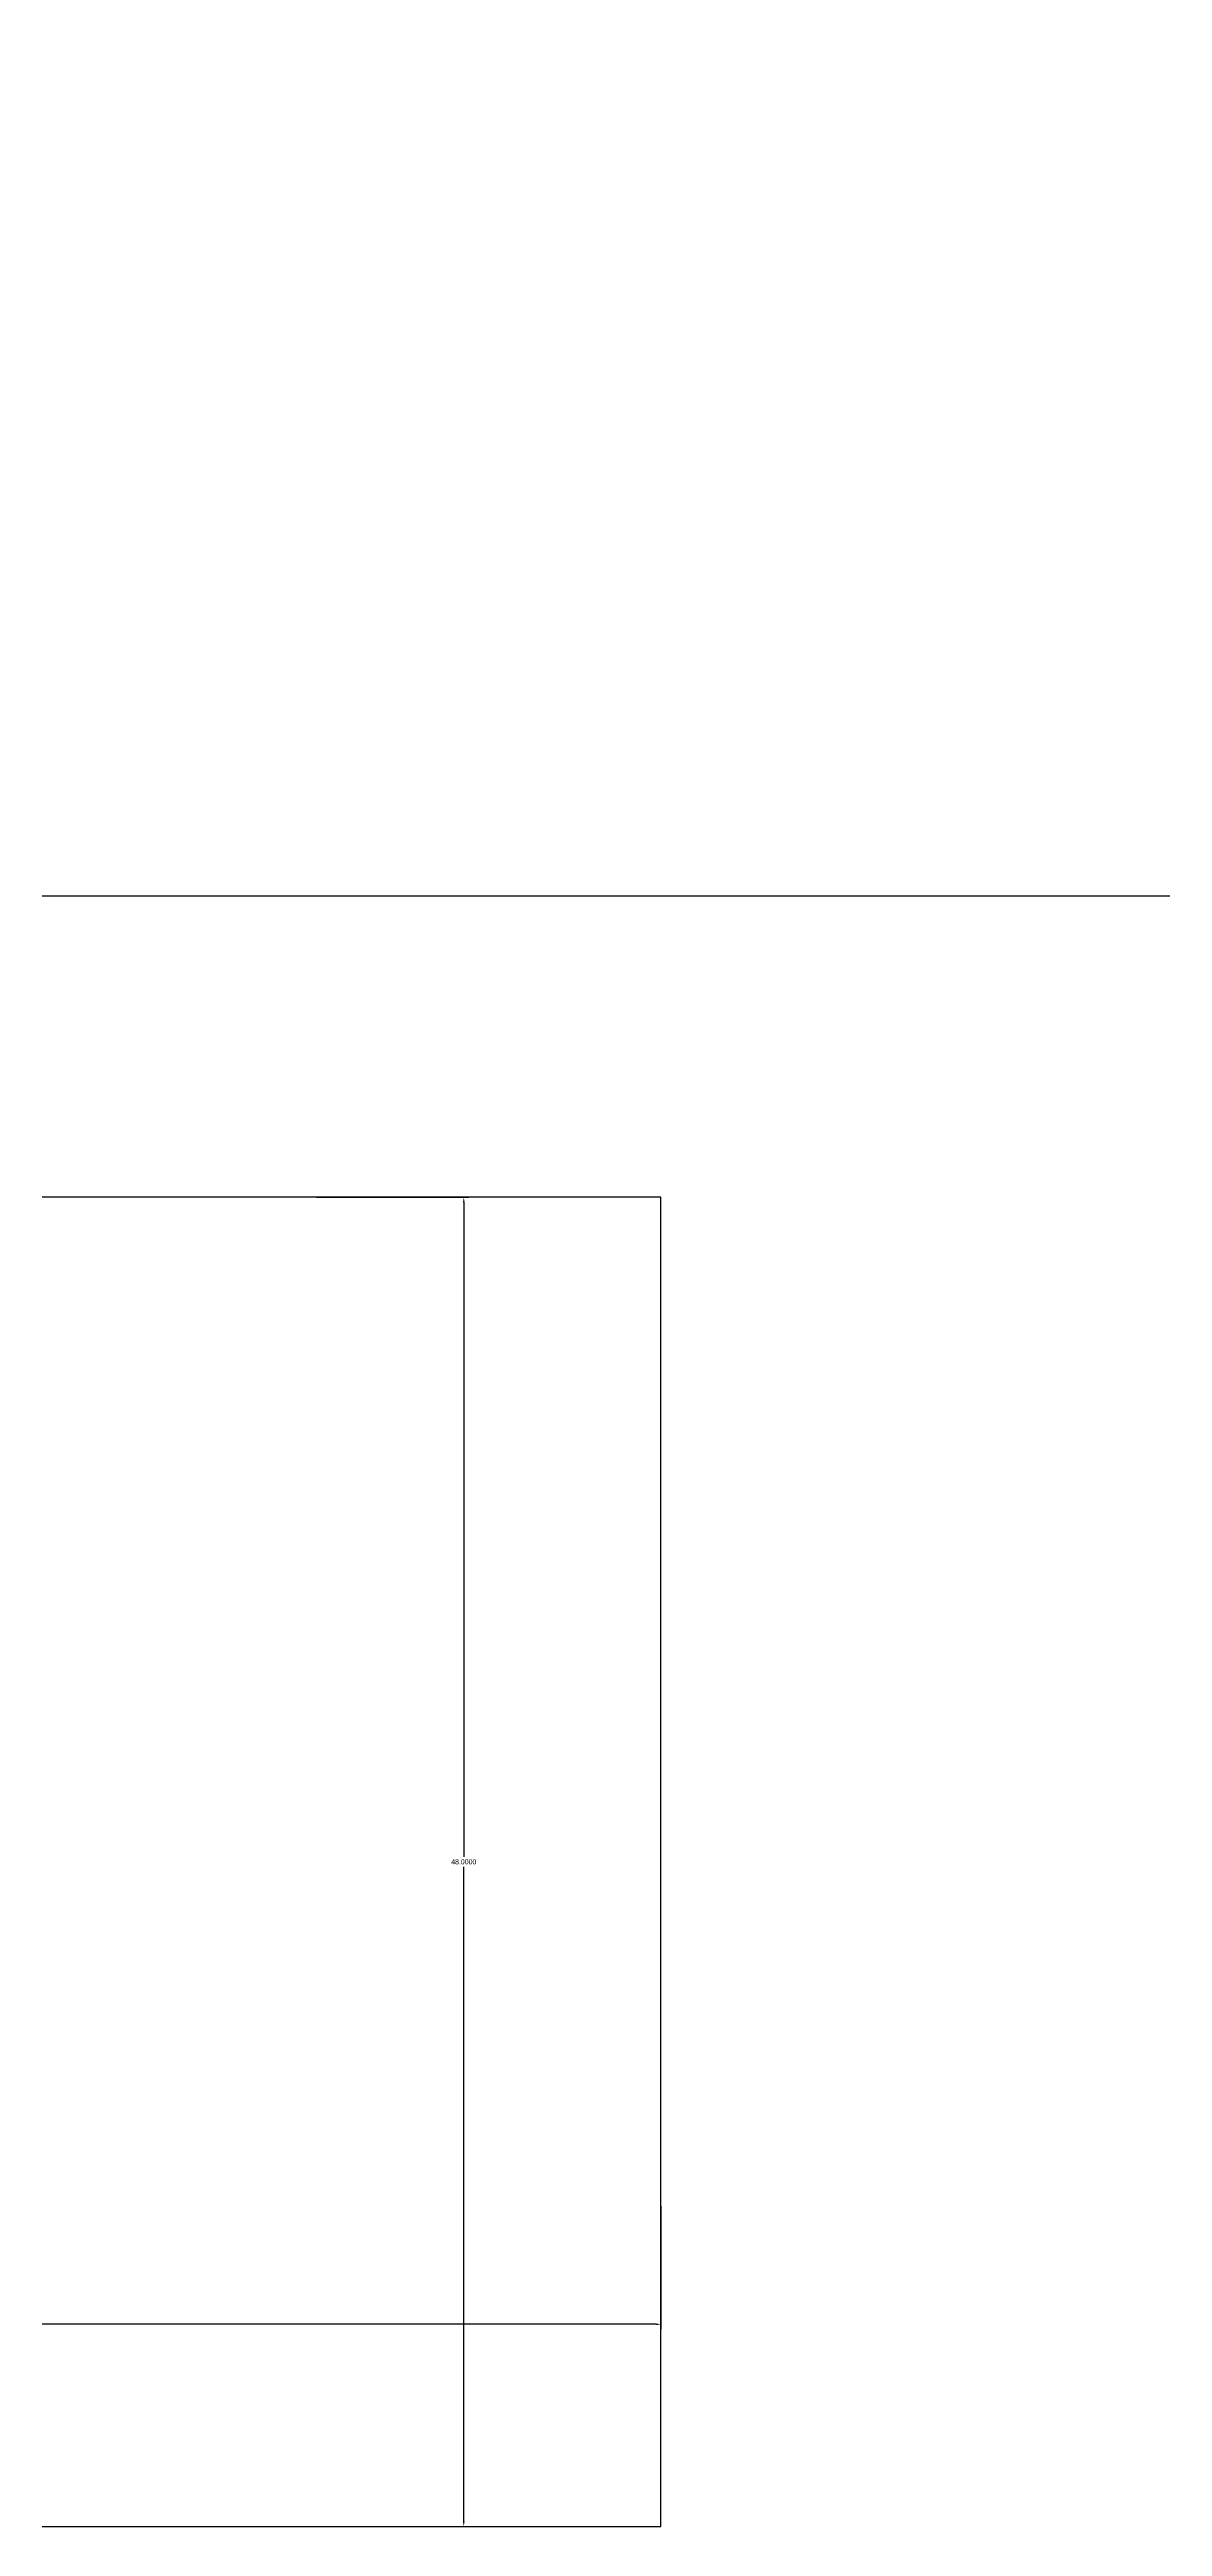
# Model space of a CAD drawing. Header units: inches. Extents: x 1 to 3312, y -950 to 1520.
# Drawn here: x 365.4 to 405.5, y 745.1 to 834.5 of the extents above; entities that cross this region are included whole.
import ezdxf

# ---------------------------------------------------------------- set-up
doc = ezdxf.new("R2010")
doc.units = ezdxf.units.IN
doc.header["$MEASUREMENT"] = 0
doc.layers.add('2 Project Detail', color=7, linetype='Continuous')
doc.styles.get("Standard").update_dxf_attribs({"font": 'arial.ttf'})
doc.dimstyles.get("Standard").update_dxf_attribs({"dimtxt": 0.18, "dimasz": 0.18, "dimexe": 0.18, "dimexo": 0.0625, "dimgap": 0.09, "dimtad": 0, "dimtih": 1, "dimtoh": 1, "dimdec": 4, "dimzin": 0, "dimdsep": 46, "dimtxsty": 'Standard', "dimcen": 0.09, "dimadec": 0, "dimazin": 0, "dimtfac": 1, "dimtdec": 4, "dimtofl": 0, "dimtmove": 0, "dimatfit": 3, "dimfxl": 1, "dimtolj": 1, "dimtzin": 0, "dimarcsym": 0})

# ---------------------------------------------------------------- blocks, each defined once
blk = doc.blocks.new('*D61')
at = {"layer": '2 Project Detail', "color": 0, "lineweight": -2, "ltscale": 0.5, "transparency": 16777216}
for p, q in [((374.993, 793.052), (380.488, 793.052)), ((380.308, 792.872), (380.308, 769.234)), ((380.308, 745.232), (380.308, 768.87)), ((374.993, 745.052), (380.488, 745.052))]:
    blk.add_line(p, q, dxfattribs=at)
at = {"layer": '2 Project Detail', "color": 0, "ltscale": 0.5, "transparency": 16777216}
for points in [[(380.278, 792.872), (380.338, 792.872), (380.308, 793.052)], [(380.278, 745.232), (380.338, 745.232), (380.308, 745.052)]]:
    blk.add_solid(points, dxfattribs=at)
at = {"layer": 'Defpoints', "color": 0, "ltscale": 0.5, "transparency": 16777216}
for p in [(374.931, 793.052), (374.931, 745.052), (380.308, 745.052)]:
    blk.add_point(p, dxfattribs=at)
at = {"layer": '2 Project Detail', "color": 0, "ltscale": 0.5, "transparency": 16777216, "insert": (380.308, 769.052), "char_height": 0.18, "attachment_point": 5}
blk.add_mtext('\\A1;48.0000', dxfattribs=at)
blk = doc.blocks.new('*D62')
at = {"layer": '2 Project Detail', "color": 0, "lineweight": -2, "ltscale": 0.5, "transparency": 16777216}
for p, q in [((291.425, 756.622), (291.425, 752.173)), ((387.425, 756.622), (387.425, 752.173)), ((291.605, 752.353), (338.892, 752.353)), ((387.245, 752.353), (339.958, 752.353))]:
    blk.add_line(p, q, dxfattribs=at)
at = {"layer": '2 Project Detail', "color": 0, "ltscale": 0.5, "transparency": 16777216}
for points in [[(291.605, 752.383), (291.605, 752.323), (291.425, 752.353)], [(387.245, 752.383), (387.245, 752.323), (387.425, 752.353)]]:
    blk.add_solid(points, dxfattribs=at)
at = {"layer": 'Defpoints', "color": 0, "ltscale": 0.5, "transparency": 16777216}
for p in [(291.425, 756.685), (387.425, 756.685), (387.425, 752.353)]:
    blk.add_point(p, dxfattribs=at)
at = {"layer": '2 Project Detail', "color": 0, "ltscale": 0.5, "transparency": 16777216, "insert": (339.425, 752.353), "char_height": 0.18, "attachment_point": 5}
blk.add_mtext('\\A1;96.0000', dxfattribs=at)

msp = doc.modelspace()

# ---------------------------------------------------------------- linework, layer by layer
at = {"layer": '2 Project Detail'}
for points in [[(411.42478, 923.94119), (291.42478, 923.94119), (291.42478, 803.94119), (411.42478, 803.94119)], [(387.42478, 745.05201), (387.42478, 793.05201), (291.42478, 793.05201), (291.42478, 745.05201)]]:
    msp.add_lwpolyline(points, close=True, dxfattribs=at)

# ---------------------------------------------------------------- dimensions: what is measured, and where the dimension line sits
at = {"layer": '2 Project Detail', "color": 251, "ltscale": 0.5, "true_color": 0x636466}
for base, p1, p2, angle, picture, middle in [((380.30755, 745.05201), (374.9307, 793.05201), (374.9307, 745.05201), 270, '*D61', (380.30755, 769.05201)), ((387.42478, 752.35331), (291.42478, 756.68463), (387.42478, 756.68463), 0, '*D62', (339.42478, 752.35331))]:
    dim = msp.add_linear_dim(base=base, p1=p1, p2=p2, angle=angle, dimstyle='Standard', dxfattribs=at)
    dim.commit()
    dim.dimension.update_dxf_attribs({"geometry": picture, "text_midpoint": middle, "dimtype": 161})

doc.saveas('drawing.dxf')
